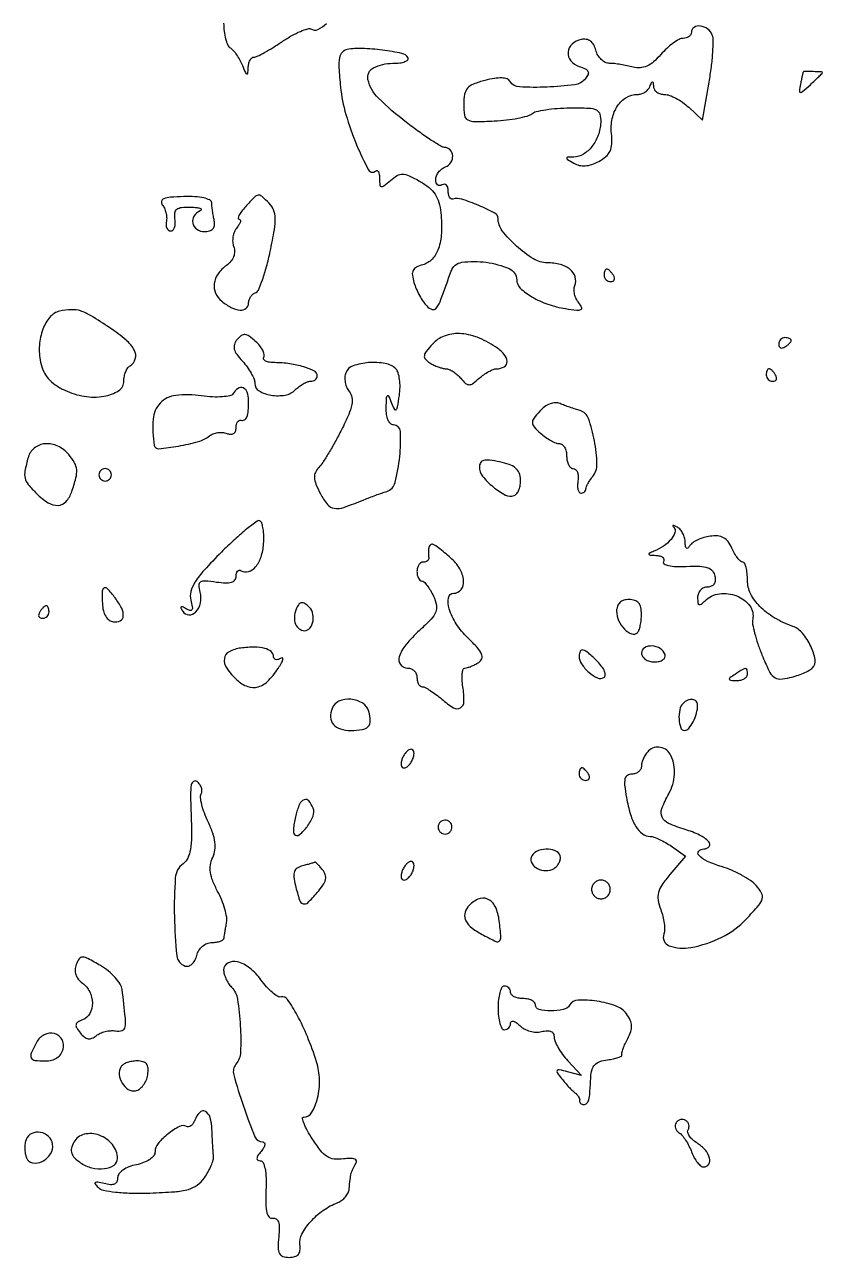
# Model space of a CAD drawing. Extents: x 0 to 5034, y 0 to 2560.
# Drawn here: x 548.1 to 676, y 1936.5 to 2134.2 of the extents above; entities that cross this region are included whole.
import ezdxf

# ---------------------------------------------------------------- set-up
doc = ezdxf.new("R2010")
doc.units = 0

msp = doc.modelspace()

# ---------------------------------------------------------------- linework, layer by layer
msp.add_lwpolyline([(580, 2134.442224, 0.029759), (580.078696, 2133.121187, 0.035841), (580.314335, 2131.900245, 0.038705), (580.657087, 2130.930297, 0.15118), (581.070078, 2130.45669, -0.076053), (581.54109, 2130.055603, -0.027507), (582.080365, 2129.358736, -0.026526), (582.596249, 2128.518357, -0.028512), (583.006691, 2127.647673, 0.006985), (583.485194, 2126.507874, 0.191089), (583.711925, 2126.2828, 0.505107), (583.875447, 2126.378906, 0.016951), (583.936614, 2127.25, -0.047017), (584.024289, 2127.919735, -0.06549), (584.234138, 2128.485938, -0.083846), (584.526874, 2128.868604, -0.18985), (584.860453, 2129, 0.115822), (585.377503, 2129.1214, 0.010558), (586.557462, 2129.739229, 0.013222), (587.946151, 2130.552713, 0.009971), (589.42921, 2131.516523, -0.02099), (590.918028, 2132.438068, -0.029386), (592.324006, 2133.12336, -0.029294), (593.496872, 2133.533239, -0.210844), (594.076428, 2133.452765, 0.261311), (595.116675, 2133.408649, 0.075019), (596.478852, 2134.37817, 0.068736)], format="xyb")
for points in [[(655, 2133, -0.131032), (654.898315, 2132.618649, -0.100633), (654.612349, 2132.29375, -0.088305), (654.184572, 2132.075214, -0.074172), (653.680335, 2132, 0.125951), (653.024506, 2131.832132, 0.031681), (652.085161, 2131.237298, 0.030315), (651.064292, 2130.397379, 0.026513), (650.103101, 2129.403566, -0.03421), (648.935965, 2128.233379, -0.073057), (647.865168, 2127.543315, -0.09094), (646.803091, 2127.277522, -0.081654), (645.672765, 2127.389911, 0.015302), (644.721423, 2127.614118, 0.011353), (643.658448, 2127.80551, 0.011499), (642.646067, 2127.940382, 0.025277), (641.866631, 2127.986345, -0.115567), (641.201455, 2128.148049, -0.074757), (640.552749, 2128.609037, -0.068645), (640.018351, 2129.28821, -0.06856), (639.687507, 2130.086974, 0.064103), (639.336785, 2130.955447, 0.106162), (638.8157, 2131.545542, 0.117183), (638.138467, 2131.833941, 0.090128), (637.332359, 2131.82549, 0.139317), (635.871582, 2131.088777, 0.189511), (635.2329, 2129.774199, 0.19401), (635.666241, 2128.400513, 0.144654), (636.995779, 2127.50134, -0.034766), (637.975348, 2127.113678, -0.159983), (638.410523, 2126.697059, -0.226016), (638.433249, 2126.196156, -0.073507), (638.038365, 2125.546228, -0.187736), (636.26017, 2124.558755, -0.024327), (631.850339, 2124.173569, -0.022595), (627.432431, 2124.203172, -0.246132), (625.950056, 2125.080811, 0.17221), (625.452146, 2125.480289, 0.073233), (624.600566, 2125.643066, 0.05095), (623.417879, 2125.573032, 0.023152), (621.899388, 2125.253735, 0.029166), (620.068426, 2124.66346, 0.11882), (619.11441, 2124.00134, 0.137985), (618.643487, 2123.034651, 0.044799), (618.5, 2121.436432, 0.037681), (618.634701, 2119.651595, 0.233629), (619.145653, 2118.920033, 0.129624), (620.240455, 2118.647139, 0.009299), (623.395768, 2118.748532, 0.015911), (625.351115, 2118.910294, 0.019031), (627.177773, 2119.190882, 0.018069), (628.681578, 2119.537611, 0.10681), (629.395768, 2119.9054, -0.115553), (630.116279, 2120.260835, -0.01894), (631.653324, 2120.556949, -0.019974), (633.523509, 2120.768239, -0.016443), (635.530441, 2120.847907, -0.009866), (638.573529, 2120.80853, -0.103131), (639.780077, 2120.515561, -0.226323), (640.327632, 2119.841086, -0.070243), (640.456871, 2118.506088, -0.075389), (640.053342, 2116.454813, -0.079897), (639.06314, 2114.66017, -0.089426), (637.677047, 2113.422782, -0.133718), (636.127555, 2112.969591, 0.009368), (635.143247, 2112.932745, 0.404107), (635.013911, 2112.792951, 0.254768), (635.132836, 2112.585459, 0.005743), (636.148934, 2111.976461, 0.076883), (637.020999, 2111.633201, 0.073008), (637.972064, 2111.561001, 0.063732), (639.012178, 2111.768899, 0.040475), (640.148934, 2112.256869, 0.054543), (641.302821, 2113.038453, 0.110804), (641.958833, 2113.909051, 0.096212), (642.232485, 2115.061117, 0.034375), (642.186081, 2116.75751, -0.075285), (642.315343, 2119.139401, -0.0961), (643.161927, 2121.163658, -0.111719), (644.580511, 2122.513457, -0.135328), (646.345238, 2123, 0.076512), (646.951818, 2123.093368, 0.063796), (647.544369, 2123.367188, 0.065467), (648.033886, 2123.772061, 0.091625), (648.337719, 2124.25, -0.009076), (648.617987, 2124.909806, -0.295955), (648.757018, 2125, -0.382689), (648.864758, 2124.903389, -0.011437), (648.921053, 2124.25, 0.130206), (649.080183, 2123.773051, 0.093637), (649.471939, 2123.367188, 0.082575), (650.035497, 2123.093862, 0.071823), (650.685549, 2123, -0.088484), (651.485615, 2122.857296, -0.033899), (652.521168, 2122.393865, -0.032262), (653.60268, 2121.726219, -0.03417), (654.567525, 2120.936563), (656.763953, 2118.873127), (657.837854, 2124.969758, 0.011993), (658.207826, 2127.411549, 0.014732), (658.430954, 2129.706379, 0.013195), (658.509892, 2131.627134, 0.095562), (658.348888, 2132.533195, 0.1445), (657.617267, 2133.488794, 0.12359), (656.438019, 2133.965871, 0.171984), (655.428557, 2133.758996, 0.262818)], [(599.78968, 2130.198012, 0.162713), (598.991619, 2129.748619, 0.141595), (598.569249, 2128.883161, 0.059309), (598.48287, 2127.291781, 0.009559), (598.741924, 2124.191748, 0.044777), (599.594321, 2119.806474, 0.028919), (601.317303, 2114.924795, 0.024415), (603.245533, 2110.891334, 0.50214), (604.390443, 2110.723776, -0.269422), (604.619147, 2110.784384, -0.2125), (604.820943, 2110.619165, -0.084899), (604.958051, 2110.170483, -0.031805), (605, 2109.511679, 0.023164), (605.047937, 2108.477534, 0.340121), (605.280594, 2108.226958, 0.212971), (605.689155, 2108.332545, 0.011226), (606.75, 2109.217098, -0.046473), (607.83474, 2109.999057, -0.142777), (608.703619, 2110.219142, -0.102334), (609.725961, 2109.969484, -0.017771), (611.5, 2109.048129, -0.042915), (612.938934, 2108.063009, -0.074887), (613.906425, 2106.993152, -0.076233), (614.505143, 2105.699744, -0.046035), (614.823679, 2104.037671, -0.034666), (614.91554, 2100.76297, -0.073467), (614.442526, 2098.275717, -0.103843), (613.429613, 2096.591839, -0.142586), (611.921279, 2095.689665, 0.053827), (610.903006, 2095.30251, 0.162659), (610.389219, 2094.780464, 0.146656), (610.26305, 2094.016599, 0.041094), (610.517664, 2092.820173, 0.03054), (610.883188, 2091.827714, 0.0217), (611.406935, 2090.763489, 0.022003), (611.997992, 2089.787949, 0.042743), (612.566227, 2089.07681, 0.129535), (613.455579, 2088.527172, 0.325287), (614.136526, 2088.762738, 0.06476), (614.844545, 2090.124633, 0.003539), (616.47061, 2094.677879, -0.282821), (618.194726, 2096.082467, -0.066375), (622.08374, 2096.081774, -0.067321), (625.798104, 2095.065091, -0.299182), (626.992198, 2093.273053, 0.204689), (627.569806, 2091.94467, 0.055878), (629.436921, 2090.539377, 0.0497), (631.998927, 2089.351215, 0.046246), (634.807575, 2088.656457, 0.00954), (636.622435, 2088.417356, 0.129184), (637.278392, 2088.513163, 0.43002), (637.405561, 2088.854542, 0.05934), (636.945699, 2089.565429, -0.063682), (636.538067, 2090.207689, -0.053822), (636.276558, 2090.969178, -0.056147), (636.191768, 2091.729345, -0.091583), (636.309979, 2092.36541, 0.165829), (636.361764, 2093.736876, 0.149038), (635.571789, 2094.924869, 0.108541), (633.995295, 2095.729324, 0.063988), (631.888894, 2096, -0.139719), (629.695563, 2096.625105, -0.044916), (626.965215, 2098.679496, -0.044453), (624.675244, 2101.151824, -0.166072), (624, 2103.128745, 0.279619), (623.492684, 2103.964974, 0.019355), (620.892326, 2105.193843, 0.023314), (618.192792, 2106.19809, 0.149079), (616.75, 2106.217639, -0.218423), (616.464957, 2106.260038, -0.121396), (616.220312, 2106.521893, -0.080772), (616.05464, 2106.977694, -0.046893), (616, 2107.559017, 0.066118), (615.926733, 2108.110654, 0.138808), (615.70625, 2108.478525, 0.191142), (615.379648, 2108.607943, 0.139169), (615, 2108.5, -0.126158), (614.61987, 2108.381334, -0.18888), (614.29375, 2108.490047, -0.147958), (614.073955, 2108.82415, -0.07215), (614, 2109.333994, -0.097379), (614.11807, 2109.934487, -0.066866), (614.465053, 2110.537947, -0.064156), (614.977932, 2111.052782, -0.07332), (615.583158, 2111.393537, 0.160405), (616.442686, 2112.095036, 0.156633), (616.727621, 2113.177244, 0.179393), (616.319617, 2114.120355, 0.200488), (615.416667, 2114.514688, -0.134311), (614.843775, 2114.681317, -0.007317), (613.242525, 2115.695747, -0.010955), (611.360359, 2116.986861, -0.00775), (609.302567, 2118.514688, -0.030584), (604.802839, 2122.424038, -0.142957), (603.143534, 2125.38804, -0.34436), (604.016088, 2127.256353, -0.118193), (607.118034, 2128, 0.028433), (608.230545, 2128.063316, 0.059238), (609.074414, 2128.26272, 0.11186), (609.527614, 2128.55524, 0.344874), (609.565285, 2128.894367, 0.206957), (608.589832, 2129.574781, 0.017088), (605.467048, 2130.100376, 0.023495), (602.197461, 2130.38092, 0.057279)], [(672.923489, 2126.583333, 0.130461), (672.885122, 2126.510226, 0.00159), (672.767321, 2125.985041, 0.004607), (672.638083, 2125.373478, 0.002982), (672.499294, 2124.663615, 0.013514), (672.316474, 2123.531399, 0.435721), (672.475838, 2123.337824, 0.196426), (672.82028, 2123.454927, 0.004983), (674.075805, 2124.568603, 0.004762), (674.813321, 2125.248934, 0.007405), (675.434768, 2125.850836, 0.002905), (675.953522, 2126.374433, 0.196196), (676, 2126.488321, 0.400826), (675.882633, 2126.611205, 0.003762), (674.519567, 2126.66357, 0.004798), (673.175168, 2126.692179, 0.213072)], [(570.155796, 2105.324189, -0.066981), (570.502749, 2104.763293, -0.045243), (570.74668, 2104.050617, -0.045157), (570.858882, 2103.303661, -0.065611), (570.810873, 2102.639766, 0.063242), (570.766298, 2102.061293, 0.093796), (570.885069, 2101.568396, 0.121191), (571.144034, 2101.237947, 0.1626), (571.5, 2101.111025, 0.207233), (571.85619, 2101.256837, 0.108484), (572.114348, 2101.670958, 0.076891), (572.233643, 2102.298575, 0.048307), (572.187142, 2103.045448, -0.070029), (572.168691, 2104.022031, -0.204325), (572.499007, 2104.593573, -0.140433), (573.248588, 2104.879673, -0.028416), (574.687142, 2104.921053, -0.017075), (575.694857, 2104.858286, -0.065313), (576.306535, 2104.717133, -0.366111), (576.41027, 2104.532397, -0.254546), (576.25, 2104.337719, 0.155206), (575.267747, 2103.524581, 0.19414), (575.048578, 2102.371621, 0.193215), (575.691067, 2101.385357, 0.154125), (576.911516, 2101, 0.06567), (577.731159, 2101.108118, 0.1448), (578.264532, 2101.435062, 0.154222), (578.514079, 2101.983147, 0.077748), (578.488027, 2102.75, -0.00652), (578.354147, 2103.502358, -0.005214), (578.228955, 2104.316172, -0.005273), (578.128893, 2105.071761, -0.013292), (578.076511, 2105.624202, 0.272876), (577.767252, 2106.075534, 0.05449), (576.804471, 2106.403601, 0.040997), (575.389203, 2106.599568, 0.020961), (573.594922, 2106.624202, 0.012713), (571.491449, 2106.51132, 0.070709), (570.390618, 2106.264897, 0.247563), (570.033255, 2105.860738, 0.235827)], [(583.5, 2105, 0.020177), (582.859056, 2104.231613, 0.044601), (582.450076, 2103.5875, 0.090703), (582.321129, 2103.164163, 0.448239), (582.467457, 2103, -0.294268), (582.658094, 2102.877167, -0.172677), (582.681732, 2102.596607, -0.076828), (582.48889, 2102.154464, -0.032034), (582.105192, 2101.626748, 0.077058), (581.716849, 2100.977295, 0.055924), (581.489067, 2100.164919, 0.055863), (581.446819, 2099.321169, 0.076355), (581.608172, 2098.578704, -0.094789), (581.748358, 2097.796762, -0.089448), (581.595282, 2097.000982, -0.081256), (581.153131, 2096.247417, -0.061742), (580.454365, 2095.59029, 0.080495), (579.099741, 2094.217615, 0.122362), (578.4895, 2092.665591, 0.13789), (578.708692, 2091.142636, 0.115783), (579.695778, 2089.837519, 0.053711), (581.219688, 2088.827285, 0.100593), (582.636241, 2088.423662, 0.181148), (583.59607, 2088.701061, 0.237058), (584, 2089.505151, -0.075005), (584.080643, 2090.039709, -0.067283), (584.316414, 2090.548651, -0.070384), (584.665417, 2090.95574, -0.100281), (585.077155, 2091.192385, 0.211967), (585.56361, 2091.636118, 0.017016), (586.222108, 2093.287115, 0.020648), (586.882862, 2095.391849, 0.014295), (587.462266, 2097.819179, 0.008524), (588.131809, 2101.32554, 0.047752), (588.277112, 2103.228735, 0.09311), (588.014517, 2104.492206, 0.09902), (587.313682, 2105.54346, 0.016095), (586.100709, 2106.680757, 0.219049), (585.534502, 2106.849558, 0.166387), (584.956225, 2106.554864, 0.008544)], [(641, 2094, 0.105053), (641.081062, 2093.618444, 0.099167), (641.311086, 2093.29375, 0.09642), (641.654762, 2093.076123, 0.093332), (642.059017, 2093, 0.108972), (642.413961, 2093.078288, 0.182303), (642.6254, 2093.29375, 0.161196), (642.656512, 2093.6179, 0.082592), (642.5, 2094, 0.029505), (642.231006, 2094.382774, 0.035638), (641.933975, 2094.70625, 0.038439), (641.65171, 2094.934461, 0.151918), (641.440983, 2095, 0.210953), (641.272352, 2094.92554, 0.081139), (641.129539, 2094.70625, 0.061769), (641.032345, 2094.382849, 0.042167)], [(553.693213, 2088.235419, 0.163528), (552.151658, 2087.302674, 0.086411), (551.008759, 2085.352412, 0.073302), (550.457407, 2082.782572, 0.065694), (550.637844, 2080.060782, 0.059591), (551.10155, 2078.644623, 0.068847), (551.870885, 2077.452126, 0.063416), (552.992196, 2076.441143, 0.041017), (554.506311, 2075.564029, 0.071486), (557.637133, 2074.594399, 0.07879), (560.808082, 2074.593286, 0.105199), (563.144646, 2075.490243, 0.253915), (564, 2077.065983, -0.049927), (564.074125, 2077.806471, -0.047605), (564.29375, 2078.530068, -0.05128), (564.616652, 2079.132124, -0.10601), (565, 2079.5, 0.187588), (565.832746, 2080.60375, 0.194063), (565.685783, 2081.960833, 0.094478), (564.347965, 2083.616441, 0.028394), (561.75, 2085.575056, 0.00985), (558.750299, 2087.495752, 0.057788), (557.056022, 2088.281776, 0.090863), (555.583274, 2088.485865, 0.044134)], [(582.161389, 2083.694462, 0.091697), (581.731782, 2082.926142, 0.142984), (581.699474, 2082.173759, 0.098378), (582.097214, 2081.322848, 0.02917), (583.018007, 2080.211047, -0.030069), (583.776524, 2079.291827, -0.030235), (584.417789, 2078.289893, -0.031713), (584.866022, 2077.351162, -0.095809), (585, 2076.658391, 0.265512), (585.68308, 2075.462729, 0.094054), (587.606955, 2074.771028, 0.082946), (589.87134, 2074.788973, 0.154195), (591.485023, 2075.62788, -0.034956), (592.089143, 2076.15296, -0.033508), (592.768815, 2076.59694, -0.035352), (593.421631, 2076.905052, -0.092841), (593.928571, 2077, 0.081024), (594.337805, 2077.066754, 0.091781), (594.685268, 2077.25949, 0.100714), (594.917585, 2077.546448, 0.12053), (595, 2077.883369, 0.282343), (594.544523, 2078.625671, 0.042656), (592.8564, 2079.309378, 0.039957), (590.61798, 2079.809193, 0.033487), (588.190983, 2079.986345, -0.036309), (587.342755, 2080.053069, -0.077529), (586.717524, 2080.25048, -0.148196), (586.412166, 2080.53772, -0.27549), (586.417402, 2080.866353, 0.196368), (586.492739, 2081.316648, 0.063244), (586.257099, 2081.96551, 0.05193), (585.782149, 2082.692914, 0.038275), (585.119801, 2083.391582, 0.025935), (584.096372, 2084.225479, 0.133236), (583.419327, 2084.485695, 0.186329), (582.829135, 2084.324634, 0.060883)], [(613.47296, 2082.970121, 0.018814), (612.476128, 2081.781682, 0.130141), (612.181475, 2081.087649, 0.223252), (612.35071, 2080.533969, 0.06782), (613.039763, 2079.954263, 0.029557), (613.681561, 2079.599556, 0.024438), (614.402275, 2079.297446, 0.025121), (615.092405, 2079.085599, 0.058573), (615.627555, 2079.015313, -0.099833), (616.149363, 2078.902682, -0.040101), (616.795728, 2078.556462, -0.037642), (617.453297, 2078.059517, -0.038936), (618.020938, 2077.474772, 0.035232), (618.794153, 2076.666378, 0.186416), (619.35553, 2076.449543, 0.160673), (619.966959, 2076.651231, 0.024584), (620.972123, 2077.474772, -0.029522), (621.69909, 2078.05849, -0.0296), (622.489129, 2078.551964, -0.030984), (623.227522, 2078.897059, -0.094088), (623.769724, 2079, 0.135919), (624.98717, 2079.337178, 0.277267), (625.43689, 2080.181363, 0.171119), (624.951678, 2081.360373, 0.065439), (623.587676, 2082.53451, 0.052658), (620.62584, 2084.057031, 0.081823), (617.820683, 2084.64415, 0.099591), (615.383397, 2084.262099, 0.120888)], [(669, 2082.940983, 0.108972), (669.078288, 2082.586039, 0.182303), (669.29375, 2082.3746, 0.161196), (669.6179, 2082.343488, 0.082592), (670, 2082.5, 0.029505), (670.382774, 2082.768994, 0.035638), (670.70625, 2083.066025, 0.038439), (670.934461, 2083.34829, 0.151918), (671, 2083.559017, 0.210953), (670.92554, 2083.727648, 0.081139), (670.70625, 2083.870461, 0.061769), (670.382849, 2083.967655, 0.042167), (670, 2084, 0.105053), (669.618444, 2083.918938, 0.099167), (669.29375, 2083.688914, 0.09642), (669.076123, 2083.345238, 0.093332)], [(599.589736, 2078.373252, 0.079627), (599.436911, 2077.647308, 0.056105), (599.489958, 2076.813369, 0.055604), (599.728811, 2076.003242, 0.073864), (600.12666, 2075.347384, -0.129765), (600.561184, 2074.411404, -0.093853), (600.548927, 2073.256066, -0.053632), (600.046465, 2071.659649, -0.013993), (598.89965, 2069.224132, -0.008883), (597.893757, 2067.31917, -0.009621), (596.846308, 2065.501724, -0.009191), (595.891242, 2063.979912, -0.045263), (595.263157, 2063.185991, 0.082344), (594.719301, 2062.383224, 0.123338), (594.563708, 2061.554982, 0.082493), (594.800959, 2060.515304, 0.022074), (595.515306, 2058.970402, 0.049001), (596.634805, 2057.243558, 0.192229), (597.717048, 2056.626958, 0.118223), (599.257457, 2056.777321, 0.013966), (602.5, 2058, -0.005443), (603.386003, 2058.351449, -0.003752), (604.39682, 2058.731047, -0.003783), (605.374726, 2059.081565, -0.007712), (606.14875, 2059.339084, 0.259802), (607.497616, 2060.76776, 0.036361), (608.233771, 2064.916407, 0.038012), (608.342751, 2068.960711, 0.400064), (607.25, 2070.000622, -0.202254), (606.765949, 2070.204492, -0.09219), (606.377279, 2070.786006, -0.066884), (606.131226, 2071.669029, -0.040957), (606.070285, 2072.75, -0.004325), (606.125923, 2074.376023, -0.20368), (606.26494, 2074.667735, -0.50965), (606.457603, 2074.624963, -0.009389), (606.920381, 2073.501955, 0.022983), (607.371993, 2072.485385, 0.508438), (607.645274, 2072.439592, 0.157633), (607.879468, 2072.885752, 0.006239), (608.173472, 2074.728579, 0.032614), (608.279148, 2076.038096, 0.03604), (608.207109, 2077.306618, 0.03878), (607.985661, 2078.364785, 0.126056), (607.623376, 2078.976624, 0.154992), (605.916581, 2079.860565, 0.061399), (603.248128, 2079.987892, 0.06276), (600.741375, 2079.478912, 0.223282)], [(667, 2078, 0.105053), (667.081062, 2077.618444, 0.099167), (667.311086, 2077.29375, 0.09642), (667.654762, 2077.076123, 0.093332), (668.059017, 2077, 0.108972), (668.413961, 2077.078288, 0.182303), (668.6254, 2077.29375, 0.161196), (668.656512, 2077.6179, 0.082592), (668.5, 2078, 0.029505), (668.231006, 2078.382774, 0.035638), (667.933975, 2078.70625, 0.038439), (667.65171, 2078.934461, 0.151918), (667.440983, 2079, 0.210953), (667.272352, 2078.92554, 0.081139), (667.129539, 2078.70625, 0.061769), (667.032345, 2078.382849, 0.042167)], [(581.515509, 2075.025094, -0.20636), (581.013374, 2074.673981, -0.033041), (579.800317, 2074.506558, -0.031179), (578.231578, 2074.492823, -0.020662), (576.438198, 2074.663525, 0.060385), (572.32019, 2074.72774, 0.178273), (569.821398, 2073.496338, 0.174305), (568.684241, 2070.914958, 0.057291), (568.872377, 2066.704687, 0.396269), (569.561445, 2066.173079, 0.018572), (572.742264, 2066.603816, 0.025303), (575.945054, 2067.327874, 0.099752), (577.737265, 2068.242266, -0.077113), (578.322555, 2068.574822, -0.05455), (579.055449, 2068.764921, -0.054267), (579.81691, 2068.792626, -0.07372), (580.487265, 2068.64326, 0.073557), (581.110328, 2068.504221, 0.152052), (581.591306, 2068.616375, 0.167795), (581.893461, 2068.969747, 0.094009), (582, 2069.531385, -0.050121), (582.054697, 2070.075659, -0.088073), (582.220312, 2070.495157, -0.132655), (582.465225, 2070.725764, -0.206175), (582.75, 2070.75, 0.21109), (583.315589, 2070.803506, 0.175064), (583.714929, 2071.264564, 0.074327), (583.939179, 2072.273097, 0.017605), (584, 2074, 0.086567), (583.780449, 2075.258596, 0.211593), (583.144667, 2075.92426, 0.248402), (582.311315, 2075.844323, 0.109091)], [(630.678808, 2072.197581, 0.022667), (629.712025, 2071.026768, 0.172947), (629.502628, 2070.35557, 0.176715), (629.767479, 2069.711097, 0.023879), (630.820645, 2068.662314, 0.028584), (631.609927, 2068.026123, 0.029111), (632.461968, 2067.488305, 0.030425), (633.254194, 2067.111446, 0.09609), (633.828741, 2067, -0.166893), (634.275565, 2066.846583, -0.09517), (634.655943, 2066.4125, -0.076026), (634.913082, 2065.765001, -0.056627), (635, 2065, 0.051172), (635.078526, 2064.234734, 0.071111), (635.312215, 2063.5875, 0.091177), (635.657166, 2063.152384, 0.181614), (636.062858, 2063, -0.194219), (636.442993, 2062.846553, -0.109707), (636.7216, 2062.42585, -0.079837), (636.854421, 2061.793575, -0.051657), (636.812858, 2061.045448, 0.036088), (636.747585, 2060.293386, 0.057467), (636.812215, 2059.651695, 0.079102), (636.986153, 2059.207284, 0.249846), (637.25, 2059.045448, 0.098067), (637.542764, 2059.085209, 0.092854), (637.804667, 2059.233663, 0.092663), (637.995487, 2059.467163, 0.097167), (638.085037, 2059.75, -0.07436), (638.183561, 2060.118363, -0.023759), (638.434613, 2060.628537, -0.023118), (638.772176, 2061.177835, -0.023869), (639.155671, 2061.687572, 0.181878), (639.859233, 2063.722338, 0.040005), (639.457905, 2067.462698, 0.038864), (638.490195, 2071.034992, 0.241309), (637.150026, 2072.296059, -0.008711), (636.405032, 2072.525578, -0.00518), (635.525536, 2072.823526, -0.005183), (634.654663, 2073.13882, -0.008915), (633.936904, 2073.421813, 0.113047), (633.189122, 2073.548829, 0.07578), (632.337105, 2073.368868, 0.06614), (631.469635, 2072.904478, 0.052956)], [(548.630286, 2064.75, 0.018013), (548.137756, 2062.606073, 0.106309), (548.162999, 2061.460453, 0.115469), (548.657642, 2060.471474, 0.022931), (550, 2059, 0.055491), (551.850136, 2057.520533, 0.153184), (553.444623, 2057.096952, 0.200424), (554.718973, 2057.696822, 0.101903), (555.633456, 2059.25, 0.017784), (556.311106, 2061.492499, 0.084426), (556.430447, 2062.823184, 0.112073), (556.086078, 2063.927735, 0.043198), (555.158418, 2065.25, 0.107668), (553.407232, 2066.603963, 0.130762), (551.374043, 2066.981523, 0.151625), (549.634147, 2066.291827, 0.15897)], [(621, 2063.283993, 0.169682), (621.520788, 2061.793578, 0.051853), (623.217479, 2060.064482, 0.051723), (625.188854, 2058.750557, 0.216004), (626.578244, 2058.668399, 0.141873), (627.008069, 2058.993984, 0.065563), (627.353296, 2059.611571, 0.057178), (627.568461, 2060.405834, 0.050471), (627.610893, 2061.262986, 0.086767), (627.371527, 2062.31126, 0.119331), (626.800305, 2063.086318, 0.090421), (625.804126, 2063.653753, 0.033962), (624.25, 2064.083079, 0.019398), (622.628749, 2064.349439, 0.091539), (621.691722, 2064.29454, 0.191728), (621.192333, 2063.938061, 0.14398)], [(560, 2062, 0.099038), (560.076342, 2061.618362, 0.097945), (560.29375, 2061.29375, 0.097945), (560.618362, 2061.076342, 0.099038), (561, 2061, 0.099038), (561.381638, 2061.076342, 0.097945), (561.70625, 2061.29375, 0.097945), (561.923658, 2061.618362, 0.099038), (562, 2062, 0.099038), (561.923658, 2062.381638, 0.097945), (561.70625, 2062.70625, 0.097945), (561.381638, 2062.923658, 0.099038), (561, 2063, 0.099038), (560.618362, 2062.923658, 0.097945), (560.29375, 2062.70625, 0.097945), (560.076342, 2062.381638, 0.099038)], [(579.628629, 2049.585151, 0.011016), (576.885443, 2046.718348, 0.043628), (575.402664, 2044.784497, 0.076752), (574.739503, 2043.274135, 0.129798), (574.736243, 2041.900608, -0.019244), (574.973179, 2040.82744, -0.166653), (574.900381, 2040.350479, -0.36196), (574.601383, 2040.226002, -0.063455), (574.003015, 2040.498137, 0.018906), (573.422257, 2040.8274, 0.277256), (573.197047, 2040.8132, 0.370712), (573.14796, 2040.626345, 0.025119), (573.434519, 2040.10595, 0.25068), (574.416695, 2039.535761, 0.219364), (575.522277, 2039.999469, 0.132491), (576.27964, 2041.460205, 0.118209), (576.244614, 2043.172598, -0.045203), (576.051642, 2044.328397, -0.278022), (576.312238, 2044.844921, -0.162755), (577.028525, 2045.019079, -0.015391), (578.847848, 2044.809023, 0.024175), (580.318306, 2044.665364, 0.083683), (581.264817, 2044.777506, 0.157219), (581.795878, 2045.13833, 0.167058), (582, 2045.73221, -0.05812), (582.057777, 2046.227579, -0.124898), (582.234338, 2046.566119, -0.190943), (582.495434, 2046.696853, -0.161495), (582.797746, 2046.625, 0.216368), (583.968641, 2046.475006, 0.144544), (585.112588, 2047.2341, 0.096368), (585.996219, 2048.829902, 0.061184), (586.401551, 2050.922404, 0.023046), (586.430515, 2052.17946, 0.030859), (586.334006, 2053.315555, 0.031668), (586.14342, 2054.210783, 0.188213), (585.861208, 2054.585778, 0.30557), (585.351718, 2054.56562, 0.010876), (583.716315, 2053.310951, 0.016762), (581.780786, 2051.648368, 0.010548)], [(652.202381, 2053.541278, -0.274894), (652.362968, 2052.736475, -0.091051), (651.73895, 2051.649606, -0.06749), (650.522415, 2050.553812, -0.056162), (648.982143, 2049.739662, 0.013593), (648.254109, 2049.430803, 0.423326), (648.194845, 2049.264052, 0.263787), (648.383693, 2049.136085, 0.009029), (649.309017, 2049.078947, -0.053124), (649.960365, 2048.980664, -0.109904), (650.41569, 2048.746595, -0.176523), (650.605077, 2048.421561, -0.184995), (650.536091, 2048.058397, 0.423237), (650.625803, 2047.702877, 0.080277), (651.322306, 2047.438598, 0.043204), (652.54772, 2047.295696, 0.018737), (654.190051, 2047.308397, -0.017934), (656.352783, 2047.328592, -0.075233), (657.628938, 2047.100706, -0.136441), (658.378015, 2046.590318, -0.125252), (658.786301, 2045.75, -0.072996), (658.827791, 2045.027228, -0.130155), (658.626419, 2044.470815, -0.144241), (658.195164, 2044.123364, -0.098235), (657.573324, 2044, 0.107235), (656.973054, 2043.869762, 0.099519), (656.462164, 2043.500625, 0.09582), (656.119641, 2042.94899, 0.091405), (656, 2042.3, 0.028321), (656.046798, 2041.474466, 0.272121), (656.25, 2041.204167, 0.273085), (656.584347, 2041.250731, 0.02847), (657.2, 2041.8, -0.166416), (659.485363, 2042.919752, -0.125012), (662.284416, 2042.573856, -0.140282), (664.363279, 2040.992083, -0.217199), (664.834122, 2038.824189, 0.100519), (664.823758, 2038.057653, 0.016709), (665.147638, 2036.611062, 0.017747), (665.653026, 2034.912304, 0.014887), (666.305309, 2033.149638, 0.014365), (667.419806, 2030.605796, 0.110754), (668.214504, 2029.58661, 0.181174), (669.189525, 2029.253222, 0.053323), (670.78206, 2029.470401, 0.020865), (671.890273, 2029.793644, 0.02059), (672.972699, 2030.209378, 0.020974), (673.888144, 2030.651385, 0.070683), (674.422874, 2031.043637, 0.248661), (674.844293, 2032.362224, 0.066646), (674.147934, 2034.527239, 0.063223), (672.816788, 2036.601443, 0.132676), (671.258652, 2037.69079, -0.046542), (668.284022, 2039.088828, -0.065377), (665.974686, 2040.892004, -0.077769), (664.505842, 2042.940509, -0.117243), (664, 2045.068094, 0.024575), (663.944744, 2046.191657, 0.039088), (663.775906, 2047.138753, 0.046291), (663.532116, 2047.812746, 0.290591), (663.237128, 2048, -0.191558), (662.879543, 2048.142215, -0.038191), (662.408381, 2048.660937, -0.035392), (661.920955, 2049.388468, -0.02653), (661.487128, 2050.25, 0.056999), (660.884365, 2051.285119, 0.108269), (660.159103, 2051.91345, 0.106365), (659.22826, 2052.187458, 0.053712), (658, 2052.14694, 0.036912), (656.989125, 2051.927157, 0.036599), (656.018561, 2051.560678, 0.039032), (655.221285, 2051.112377, 0.10307), (654.765313, 2050.64694, -0.052831), (654.445346, 2050.24742, -0.37), (654.215342, 2050.228704, -0.210358), (654.057954, 2050.49821, -0.026215), (654.015313, 2051.190983, 0.065533), (653.916689, 2051.891167, 0.0532), (653.637311, 2052.596547, 0.054924), (653.229532, 2053.201445, 0.086646), (652.75, 2053.601308, 0.016912), (652.298575, 2053.841148, 0.141874), (652.073512, 2053.880403, 0.538912), (652.02553, 2053.786648, 0.054537)], [(612.881579, 2050.25, 0.024514), (612.844695, 2049.908478, 0.014642), (612.83273, 2049.5, 0.014642), (612.844695, 2049.091522, 0.024514), (612.881579, 2048.75, -0.137085), (612.848335, 2048.464378, -0.119953), (612.671464, 2048.220313, -0.101574), (612.373191, 2048.056406, -0.075146), (612, 2048, 0.148195), (611.618646, 2047.884432, 0.098894), (611.29375, 2047.559375, 0.082425), (611.074694, 2047.073457, 0.064853), (611, 2046.5, 0.047993), (611.055283, 2045.925372, 0.06754), (611.220312, 2045.438333, 0.087188), (611.463544, 2045.108568, 0.189974), (611.75, 2044.992198, -0.195742), (612.109498, 2044.841475, -0.032988), (612.611958, 2044.27003, -0.031823), (613.143142, 2043.479556, -0.023482), (613.631133, 2042.54471, -0.057136), (614.114225, 2041.086886, -0.149375), (614.015317, 2039.999563, -0.09581), (613.272873, 2038.862163, -0.015788), (611.381133, 2037.028261, 0.035648), (609.211864, 2034.75151, 0.097175), (608.157061, 2032.803235, 0.240699), (608.369331, 2031.566152, 0.236373), (609.5, 2031, -0.099038), (610.072457, 2030.885486, -0.097945), (610.559375, 2030.559375, -0.097945), (610.885486, 2030.072457, -0.099038), (611, 2029.5, 0.054512), (611.062747, 2028.926172, 0.074185), (611.248803, 2028.440625, 0.093784), (611.523815, 2028.114815, 0.172358), (611.84699, 2028, -0.12193), (612.308279, 2027.885813, -0.019671), (613.11554, 2027.418597, -0.020726), (614.040244, 2026.778557, -0.016892), (614.976067, 2026.020757, 0.041828), (616.854346, 2024.648851, 0.276363), (617.969531, 2024.639963, 0.265433), (618.536082, 2025.628091, 0.039524), (618.351987, 2028.004649, -0.025069), (618.229482, 2029.153956, -0.041988), (618.256535, 2030.124614, -0.053693), (618.409092, 2030.809811, -0.316346), (618.689957, 2031.015313, 0.069739), (619.094956, 2031.079904, 0.022313), (619.670603, 2031.284843, 0.021777), (620.298875, 2031.573126, 0.022697), (620.890819, 2031.911361, 0.162023), (621.382939, 2032.513697, 0.197701), (621.363739, 2033.23559, 0.080824), (620.708242, 2034.239914, 0.014303), (619.140819, 2035.862345, -0.054056), (617.3013, 2038.096826, -0.069023), (616.159325, 2040.504273, -0.119225), (616.038842, 2042.279648, -0.365376), (616.893011, 2043, 0.238989), (618.077685, 2043.60055, 0.182429), (618.473509, 2045.02219, 0.112943), (617.848153, 2046.946089, 0.080608), (616.383816, 2048.684346, 0.005716), (614.440621, 2050.315843, 0.066748), (613.599798, 2050.835636, 0.302006), (613.15213, 2050.760541, 0.166874)], [(560.550704, 2041.333041, 0.04805), (560.709799, 2040.20224, 0.078583), (561.07933, 2039.309978, 0.097698), (561.633371, 2038.708378, 0.122107), (562.333726, 2038.421525, 0.151765), (563.414743, 2038.590994, 0.266706), (563.905231, 2039.319156, 0.136814), (563.64533, 2040.598439, 0.044262), (562.607954, 2042.25, 0.017093), (561.398122, 2043.735467, 0.329287), (560.850342, 2043.85619, 0.291862), (560.522198, 2043.359203, 0.014841)], [(550.5, 2040, 0.082592), (550.343488, 2039.6179, 0.161196), (550.3746, 2039.29375, 0.182303), (550.586039, 2039.078288, 0.108972), (550.940983, 2039, 0.093332), (551.345238, 2039.076123, 0.09642), (551.688914, 2039.29375, 0.099167), (551.918938, 2039.618444, 0.105053), (552, 2040, 0.042167), (551.967655, 2040.382849, 0.061769), (551.870461, 2040.70625, 0.081139), (551.727648, 2040.92554, 0.210953), (551.559017, 2041, 0.151918), (551.34829, 2040.934461, 0.038439), (551.066025, 2040.70625, 0.035638), (550.768994, 2040.382774, 0.029505)], [(591.613539, 2040.435281, 0.077968), (591.347311, 2039.19102, 0.107081), (591.527014, 2038.064484, 0.135516), (592.104331, 2037.290584, 0.166637), (592.952028, 2037, 0.229977), (593.841085, 2037.431762, 0.129374), (594.329185, 2038.55697, 0.110437), (594.236122, 2039.923195, 0.148599), (593.557342, 2040.95241, 0.051431), (592.88583, 2041.40198, 0.189003), (592.387096, 2041.458872, 0.187668), (591.980271, 2041.161603, 0.050626)], [(643, 2040.122445, 0.109053), (643.331835, 2038.619092, 0.084054), (644.285822, 2037.231234, 0.110256), (645.430458, 2036.479255, 0.294884), (646.342009, 2036.675343, 0.113197), (646.596186, 2037.080792, 0.029511), (646.806715, 2037.825465, 0.028445), (646.951578, 2038.72516, 0.025698), (647, 2039.666667, 0.052006), (646.887528, 2040.745075, 0.125855), (646.535714, 2041.458333, 0.142291), (645.917656, 2041.862811, 0.074337), (645, 2042, 0.071839), (644.147229, 2041.87684, 0.117275), (643.516304, 2041.515306, 0.122423), (643.132942, 2040.921572, 0.082612)], [(582.75, 2034.213832, 0.089838), (580.876894, 2033.624963, 0.245777), (580.11152, 2032.518143, 0.184633), (580.490826, 2030.982475, 0.053418), (582.118334, 2029.104382, 0.099382), (583.853316, 2028.036089, 0.166383), (585.548309, 2027.995314, 0.128239), (587.22877, 2029.050708, 0.04921), (588.925751, 2031.252717, 0.018229), (589.363209, 2032.013585, 0.093095), (589.506589, 2032.47761, 0.435347), (589.380073, 2032.625646, 0.150111), (589.073825, 2032.545626, -0.066131), (588.662678, 2032.361277, -0.138829), (588.315436, 2032.356574, -0.191139), (588.087261, 2032.526487, -0.139138), (588, 2032.833994, 0.220426), (587.627502, 2033.637888, 0.111953), (586.617452, 2034.16372, 0.067273), (584.973178, 2034.366442, 0.02844)], [(647, 2033.411516, 0.145953), (647.160547, 2032.873239, 0.099222), (647.611979, 2032.414633, 0.083197), (648.28692, 2032.105522, 0.06596), (649.083333, 2032, 0.055234), (649.852554, 2032.085234, 0.095358), (650.440847, 2032.341522, 0.138271), (650.757374, 2032.721149, 0.187646), (650.779124, 2033.162627, 0.176984), (650.016254, 2034.121415, 0.12124), (648.67742, 2034.545952, 0.150623), (647.486774, 2034.263104, 0.265637)], [(637, 2032.928571, 0.149947), (637.387245, 2031.666329, 0.064441), (638.56652, 2030.332708, 0.067813), (639.952714, 2029.419314, 0.255549), (640.955855, 2029.472717, 0.247979), (641.181196, 2029.85637, 0.103927), (641.081484, 2030.465748, 0.067361), (640.661646, 2031.227325, 0.036781), (639.963525, 2032.036475, 0.014668), (638.48688, 2033.428935, 0.109012), (637.649205, 2033.897018, 0.361598), (637.187058, 2033.700785, 0.119391)], [(662, 2030, 0.011213), (661.169589, 2029.436556, 0.309569), (661.083458, 2029.201904, 0.327416), (661.271084, 2029.047261, 0.011938), (662.25, 2029.015313, 0.055234), (662.919445, 2029.083567, 0.075283), (663.485937, 2029.298248, 0.095191), (663.865757, 2029.619685, 0.17131), (664, 2030, 0.042895), (663.938046, 2030.720828, 0.364836), (663.707705, 2030.914708, 0.137048), (663.26282, 2030.790433, 0.007234)], [(597.380002, 2024.547887, 0.104751), (597.153499, 2023.123216, 0.164683), (597.606014, 2021.982021, 0.143825), (598.72285, 2021.248452, 0.074002), (600.39235, 2021, 0.037107), (602.223676, 2021.136098, 0.16821), (603.158585, 2021.624795, 0.200289), (603.498662, 2022.526947, 0.055286), (603.274607, 2024.057905, 0.193598), (602.293813, 2025.380057, 0.117323), (600.416153, 2025.995031, 0.119923), (598.4935, 2025.693089, 0.205291)], [(653.666667, 2025.333333, 0.148375), (653.132785, 2024.334327, 0.062176), (653.021922, 2022.797353, 0.068653), (653.28233, 2021.438015, 0.321549), (653.893011, 2021, 0.223672), (654.574104, 2021.320729, 0.05357), (655.281444, 2022.39203, 0.051123), (655.819025, 2023.760309, 0.068156), (656, 2025.081787, 0.186482), (655.769317, 2025.678789, 0.183506), (655.195345, 2025.97061, 0.132924), (654.411648, 2025.846622, 0.0913)], [(608.638374, 2016.5, 0.049166), (608.480468, 2015.92532, 0.08982), (608.484956, 2015.440625, 0.13955), (608.644659, 2015.122874, 0.209945), (608.924396, 2015, 0.142471), (609.296202, 2015.108138, 0.060245), (609.702003, 2015.440625, 0.052856), (610.077603, 2015.926166, 0.046632), (610.361626, 2016.5, 0.049166), (610.519532, 2017.07468, 0.08982), (610.515044, 2017.559375, 0.13955), (610.355341, 2017.877126, 0.209945), (610.075604, 2018, 0.142471), (609.703798, 2017.891862, 0.060245), (609.297997, 2017.559375, 0.052856), (608.922397, 2017.073834, 0.046632)], [(648.121855, 2017.721855, 0.049965), (647.692446, 2017.196831, 0.037996), (647.329545, 2016.54767, 0.038946), (647.081078, 2015.879347, 0.069634), (647, 2015.3, -0.118121), (646.881202, 2014.804151, -0.100611), (646.546064, 2014.381875, -0.092551), (646.044869, 2014.098347, -0.082749), (645.454687, 2014, 0.141601), (644.735565, 2013.792176, 0.197578), (644.352013, 2013.252642, 0.086497), (644.29403, 2012.205286, 0.015255), (644.585077, 2010.25, 0.028448), (645.239384, 2007.519024, 0.064083), (646.105932, 2005.578714, 0.094902), (647.165288, 2004.412103, 0.162485), (648.399938, 2004, -0.085475), (648.991666, 2003.8981, -0.023082), (649.876164, 2003.537387, -0.022667), (650.857825, 2003.027935, -0.021748), (651.803404, 2002.425148), (654.05182, 2000.850296), (651.56305, 1997.892561, 0.02412), (650.284441, 1996.215081, 0.08614), (649.72259, 1994.993834, 0.107118), (649.6679, 1993.803465, 0.048992), (650.077954, 1992.294965, -0.029433), (650.425434, 1991.189194, -0.029412), (650.640764, 1990.050001, -0.030768), (650.708231, 1989.036845, -0.093114), (650.584488, 1988.359576, 0.421223), (651.449879, 1986.477236, 0.131103), (654.905349, 1986.193885, 0.070952), (659.884281, 1987.84699, 0.088216), (663.796209, 1990.748723, 0.010031), (665.799673, 1992.958147, 0.107818), (666.377341, 1994.011348, 0.205757), (666.26942, 1994.914141, 0.052733), (665.383407, 1996.128834, 0.058969), (664.459874, 1996.934645, 0.024628), (663.049241, 1997.800253, 0.023952), (661.431632, 1998.588121, 0.02857), (659.837198, 1999.166923, -0.033665), (657.593071, 2000.007525, -0.089983), (656.193696, 2000.975587, -0.401241), (656.178482, 2001.637746, -0.210691), (657, 2002, 0.230864), (657.840897, 2002.410126, 0.37336), (657.802503, 2003.156065, 0.090597), (656.313024, 2004.228451, 0.03807), (654, 2005.118146, -0.029901), (651.337447, 2006.092709, -0.184874), (650.316267, 2007.095442, -0.200564), (650.270791, 2008.472333, -0.035881), (651.376724, 2010.854832, 0.109832), (652.294406, 2013.95792, 0.128544), (651.725232, 2016.967138, 0.231219), (650.070043, 2018.288531, 0.256586)], [(637, 2014, 0.105053), (637.081062, 2013.618444, 0.099167), (637.311086, 2013.29375, 0.09642), (637.654762, 2013.076123, 0.093332), (638.059017, 2013, 0.108972), (638.413961, 2013.078288, 0.182303), (638.6254, 2013.29375, 0.161196), (638.656512, 2013.6179, 0.082592), (638.5, 2014, 0.029505), (638.231006, 2014.382774, 0.035638), (637.933975, 2014.70625, 0.038439), (637.65171, 2014.934461, 0.151918), (637.440983, 2015, 0.210953), (637.272352, 2014.92554, 0.081139), (637.129539, 2014.70625, 0.061769), (637.032345, 2014.382849, 0.042167)], [(574.781166, 2007.298399, -0.011401), (574.847942, 2003.995444, -0.041207), (574.669584, 2001.901057, -0.069032), (574.234374, 2000.519473, -0.124744), (573.482754, 1999.611048, 0.22124), (572.248763, 1997.37334, 0.022211), (572.098079, 1991.116108, 0.020711), (572.48357, 1984.881712, 0.295193), (573.816068, 1983.224635, 0.158826), (574.360467, 1983.222216, 0.105206), (574.907312, 1983.535478, 0.084455), (575.374159, 1984.121813, 0.062114), (575.6827, 1984.894644, -0.074781), (576.036061, 1985.718765, -0.075973), (576.614709, 1986.397451, -0.080066), (577.339266, 1986.845025, -0.098708), (578.116631, 1987, 0.037773), (578.84332, 1987.054977, 0.053667), (579.469236, 1987.220313, 0.067386), (579.912225, 1987.462348, 0.211709), (580.076511, 1987.75, -0.012188), (580.126977, 1988.148276, -0.003279), (580.226606, 1988.777742, -0.003319), (580.349228, 1989.491366, -0.00343), (580.480029, 1990.195503, 0.090605), (580.488595, 1991.068556, 0.027578), (580.191031, 1992.362449, 0.026615), (579.690368, 1993.803394, 0.026167), (579.037004, 1995.191421, -0.026779), (578.248538, 1996.871791, -0.059873), (577.87882, 1998.231051, -0.074942), (577.883197, 1999.43529, -0.068679), (578.238357, 2000.623791, 0.07033), (578.591958, 2001.821404, 0.068319), (578.604874, 2003.082391, 0.054188), (578.258206, 2004.533816, 0.025091), (577.514784, 2006.327602, -0.021715), (576.908136, 2007.763891, -0.028409), (576.487825, 2009.125458, -0.028465), (576.274645, 2010.260213, -0.172264), (576.398903, 2010.836422, 0.135497), (576.526191, 2011.272148, 0.084895), (576.443922, 2011.800326, 0.073971), (576.169341, 2012.338776, 0.064749), (575.73899, 2012.802061, 0.330116), (575.186308, 2012.832606, 0.206877), (574.81465, 2012.265714, 0.046852), (574.684863, 2010.619387, 0.007013)], [(591.55974, 2007.382001, 0.017985), (591.339402, 2006.347931, 0.024874), (591.221881, 2005.406839, 0.02314), (591.20037, 2004.644898, 0.194227), (591.332285, 2004.334382, 0.384792), (592.177708, 2004.291446, 0.065883), (593.380374, 2005.568753, 0.057306), (594.332736, 2007.274368, 0.192622), (594.350522, 2008.528939, 0.082055), (593.664331, 2009.699674, 0.32774), (592.904715, 2009.888374, 0.195842), (592.161201, 2009.157655, 0.040368)], [(614.552786, 2006.08541, 0.099038), (614.401684, 2005.679226, 0.097945), (614.417584, 2005.244476, 0.097945), (614.597789, 2004.848514, 0.099038), (614.91459, 2004.552786, 0.099038), (615.320774, 2004.401684, 0.097945), (615.755524, 2004.417584, 0.097945), (616.151486, 2004.597789, 0.099038), (616.447214, 2004.91459, 0.099038), (616.598316, 2005.320774, 0.097945), (616.582416, 2005.755524, 0.097945), (616.402211, 2006.151486, 0.099038), (616.08541, 2006.447214, 0.099038), (615.679226, 2006.598316, 0.097945), (615.244476, 2006.582416, 0.097945), (614.848514, 2006.402211, 0.099038)], [(629.430902, 2000.888197, 0.232084), (629.335595, 1999.9136, 0.155335), (630.041356, 1999.016931, 0.118628), (631.320371, 1998.536062, 0.123085), (632.659316, 1998.699509, 0.082361), (633.171829, 1999.000322, 0.065856), (633.606174, 1999.472049, 0.0664), (633.899802, 2000.036009, 0.087076), (634, 2000.606989, 0.264161), (633.471136, 2001.538161, 0.119636), (632.085035, 2001.966337, 0.101783), (630.48001, 2001.737863, 0.169844)], [(592.664145, 1999.29414, 0.076589), (591.798983, 1998.922756, 0.165302), (591.346214, 1998.368317, 0.119758), (591.244784, 1997.51837, 0.031585), (591.495429, 1996.162191, 0.015075), (592.168426, 1993.786506, 0.239708), (592.738342, 1993.206633, 0.282295), (593.476077, 1993.376842, 0.019834), (594.991336, 1994.99001, 0.027661), (595.919825, 1996.188479, 0.09198), (596.324809, 1997.094406, 0.136636), (596.297718, 1997.876026, 0.096924), (595.875234, 1998.650334, 0.009215), (595.436571, 1999.159499, 0.015367), (595.046678, 1999.56946, 0.009138), (594.716962, 1999.883766, 0.388207), (594.627555, 1999.883999, -0.109139), (594.521999, 1999.82348, -0.002829), (593.998187, 1999.662877, -0.005858), (593.376873, 1999.484128, -0.003954)], [(608.638374, 1998.5, 0.049166), (608.480468, 1997.92532, 0.08982), (608.484956, 1997.440625, 0.13955), (608.644659, 1997.122874, 0.209945), (608.924396, 1997, 0.142471), (609.296202, 1997.108138, 0.060245), (609.702003, 1997.440625, 0.052856), (610.077603, 1997.926166, 0.046632), (610.361626, 1998.5, 0.049166), (610.519532, 1999.07468, 0.08982), (610.515044, 1999.559375, 0.13955), (610.355341, 1999.877126, 0.209945), (610.075604, 2000, 0.142471), (609.703798, 1999.891862, 0.060245), (609.297997, 1999.559375, 0.052856), (608.922397, 1999.073834, 0.046632)], [(639, 1995.5, 0.099038), (639.114514, 1994.927543, 0.097945), (639.440625, 1994.440625, 0.097945), (639.927543, 1994.114514, 0.099038), (640.5, 1994, 0.099038), (641.072457, 1994.114514, 0.097945), (641.559375, 1994.440625, 0.097945), (641.885486, 1994.927543, 0.099038), (642, 1995.5, 0.099038), (641.885486, 1996.072457, 0.097945), (641.559375, 1996.559375, 0.097945), (641.072457, 1996.885486, 0.099038), (640.5, 1997, 0.099038), (639.927543, 1996.885486, 0.097945), (639.440625, 1996.559375, 0.097945), (639.114514, 1996.072457, 0.099038)], [(619.179647, 1992.716462, 0.131119), (618.653163, 1991.574445, 0.169823), (618.841553, 1990.444551, 0.10882), (619.833192, 1989.310342, 0.037784), (621.684259, 1988.149704, 0.011943), (623.666318, 1987.166147, 0.306649), (624.230165, 1987.256185, 0.229934), (624.459071, 1987.854604, 0.007388), (624.189793, 1990.5, 0.079613), (623.556358, 1992.744102, 0.182043), (622.321372, 1993.957675, 0.217044), (620.762699, 1993.940613, 0.110362)], [(556.340738, 1983.445565, 0.084114), (556.179203, 1982.642816, 0.089374), (556.2971, 1981.849494, 0.085244), (556.692894, 1981.117856, 0.068473), (557.33752, 1980.49515, -0.121297), (558.513348, 1979.093506, -0.112507), (558.946152, 1977.265833, -0.127092), (558.53011, 1975.597409, -0.178661), (557.387376, 1974.595156, 0.046087), (556.606347, 1974.209638, 0.21538), (556.331636, 1973.804534, 0.184924), (556.433418, 1973.286759, 0.033239), (557.020055, 1972.475836, 0.049558), (557.67607, 1971.828113, 0.129018), (558.27618, 1971.557681, 0.145796), (558.884064, 1971.632697, 0.070212), (559.55849, 1972.048542, -0.06976), (560.186972, 1972.43684, -0.043602), (561.00762, 1972.715174, -0.042989), (561.882445, 1972.850896, -0.059265), (562.675811, 1972.810873, 0.118913), (563.715154, 1972.881574, 0.284452), (564.199857, 1973.443332, 0.06549), (564.238447, 1974.880765, 0.003475), (563.730231, 1979.444476, 0.113077), (563.416216, 1980.323643, 0.041914), (562.613888, 1981.374623, 0.038882), (561.512571, 1982.41565, 0.037784), (560.253218, 1983.284648, 0.009275), (558.236164, 1984.412705, 0.113045), (557.387678, 1984.6441, 0.254631), (556.835604, 1984.372252, 0.062121)], [(580, 1982.571429, 0.070523), (580.091115, 1981.928646, 0.037549), (580.372193, 1981.17433, 0.036478), (580.78207, 1980.432319, 0.046732), (581.26704, 1979.821429, -0.153919), (582.214609, 1977.903814, -0.024075), (582.663978, 1973.654812, -0.023589), (582.706916, 1969.386202, -0.165387), (581.97468, 1967.469491, 0.245345), (581.612016, 1965.780726, 0.015411), (583.167716, 1960.759901, 0.014456), (585.023821, 1955.83172, 0.304327), (586.263757, 1955, -0.243457), (586.522127, 1954.86627, -0.200008), (586.590995, 1954.559375, -0.092629), (586.409873, 1954.076411, -0.037318), (586, 1953.5, 0.025686), (585.489763, 1952.816646, 0.126289), (585.331121, 1952.366391, 0.295047), (585.469809, 1952.104047, 0.128368), (585.868401, 1952, -0.295942), (586.32241, 1951.705485, -0.057748), (586.629253, 1950.729156, -0.040241), (586.792235, 1949.235698, -0.017799), (586.777679, 1947.25, 0.014001), (586.744204, 1945.006931, 0.056389), (586.915747, 1943.649827, 0.129457), (587.291279, 1942.955635, 0.262822), (587.86493, 1942.776032, -0.201173), (588.411265, 1942.672973, -0.170793), (588.768614, 1942.201908, -0.080463), (588.910304, 1941.264913, -0.022334), (588.828097, 1939.776032, 0.021553), (588.728563, 1938.023027, 0.121976), (588.939528, 1937.118492, 0.201367), (589.488096, 1936.655041, 0.076164), (590.5, 1936.5, 0.06324), (591.411289, 1936.615723, 0.155843), (591.975482, 1936.970878, 0.151363), (592.239077, 1937.595507, 0.058582), (592.221841, 1938.54518, -0.159232), (592.529134, 1940.227821, -0.059327), (593.932808, 1942.215096, -0.054761), (595.984694, 1944.04364, -0.063105), (598.293361, 1945.282332, 0.068567), (598.95528, 1945.646805, 0.058363), (599.535394, 1946.194698, 0.060754), (599.950773, 1946.834265, 0.093572), (600.125, 1947.468615, -0.009516), (600.279968, 1949.005772, -0.034949), (600.46392, 1949.965487, -0.04725), (600.74765, 1950.733981, -0.029925), (601.2125, 1951.569056, 0.20462), (601.281071, 1951.983147, 0.254075), (601.022438, 1952.268005, 0.093988), (600.331171, 1952.371468, 0.023939), (599.197187, 1952.272874, -0.06404), (597.724719, 1952.263024, -0.112816), (596.585759, 1952.67349, -0.084137), (595.525086, 1953.638988, -0.02431), (594.240807, 1955.453818, -0.01606), (593.433964, 1956.814855, -0.031118), (592.894551, 1957.958309, -0.041715), (592.64685, 1958.772919, -0.477703), (592.830292, 1959, 0.266139), (594.15265, 1959.757517, 0.075522), (595.064872, 1962.044085, 0.063452), (595.36957, 1965.017776, 0.071017), (594.892916, 1967.855437, 0.019469), (593.426539, 1971.908436, 0.028472), (591.800304, 1975.33596, 0.026716), (590.243375, 1977.856339, 0.301816), (589.205145, 1978.268344, -0.193539), (588.647703, 1978.366262, -0.037737), (587.808076, 1978.980598, -0.035077), (586.880059, 1979.893586, -0.026171), (585.986938, 1981.018344, 0.071601), (584.206886, 1982.884704, 0.103439), (582.170195, 1983.893683, 0.192118), (580.667497, 1983.703652, 0.272831)], [(624, 1976.5, 0.027026), (624.072542, 1975.158889, 0.042582), (624.29375, 1974.028125, 0.052312), (624.614308, 1973.232098, 0.277684), (625, 1973, 0.106313), (625.381541, 1973.082053, 0.099376), (625.70625, 1973.314732, 0.096076), (625.923923, 1973.662416, 0.09221), (626, 1974.071429, -0.239612), (626.13561, 1974.33816, -0.229015), (626.435458, 1974.392667, -0.09456), (626.912108, 1974.157102, -0.034472), (627.482409, 1973.660448, 0.075299), (628.198945, 1973.132412, 0.054667), (629.122028, 1972.768483, 0.054725), (630.100782, 1972.613566, 0.075999), (630.982409, 1972.705651, -0.046948), (631.862473, 1972.849437, -0.122584), (632.489162, 1972.7381, -0.172589), (632.862708, 1972.381932, -0.117384), (633, 1971.805193, 0.101778), (633.145403, 1971.098282, 0.029989), (633.644828, 1970.104476, 0.028755), (634.355018, 1969.027865, 0.027357), (635.195161, 1968.020894), (637.390322, 1965.664666), (635.13801, 1966.253659, 0.010336), (633.819384, 1966.569518, 0.273366), (633.488213, 1966.460044, 0.344391), (633.471196, 1966.148141, 0.013726), (634.192849, 1965.171326, 0.011658), (634.754594, 1964.486592, 0.010822), (635.361426, 1963.811235, 0.010874), (635.927124, 1963.234105, 0.035403), (636.33541, 1962.888197, -0.049921), (636.648633, 1962.606837, -0.04973), (636.900329, 1962.26864, -0.054283), (637.057824, 1961.927001, -0.114634), (637.08541, 1961.638197, 0.119662), (637.111081, 1961.394968, 0.116095), (637.245402, 1961.18747, 0.105968), (637.470128, 1961.048452, 0.085922), (637.75, 1961, 0.204541), (638.232852, 1961.206151, 0.129533), (638.534072, 1961.749581, 0.044118), (638.717341, 1962.882897, 0.005206), (638.875, 1965.433578, -0.057693), (639.072282, 1966.606929, -0.12215), (639.531349, 1967.399613, -0.118157), (640.319347, 1967.90197, -0.052035), (641.531089, 1968.183578, 0.019289), (642.487406, 1968.340795, 0.033857), (643.259901, 1968.553926, 0.040204), (643.785174, 1968.786772, 0.380347), (643.86211, 1969, -0.162921), (643.844323, 1969.308338, -0.019188), (644.052817, 1969.973484, -0.021355), (644.374028, 1970.766549, -0.015967), (644.792274, 1971.61186, 0.0427), (645.274605, 1972.733712, 0.092724), (645.401079, 1973.659437, 0.096625), (645.182989, 1974.543766, 0.049272), (644.599433, 1975.53313, 0.149326), (642.918316, 1976.792556, 0.048018), (639.865535, 1977.573817, 0.047175), (636.852347, 1977.755728, 0.250884), (635.472385, 1976.955318, -0.203349), (634.449145, 1976.230988, -0.055791), (632.441897, 1976.022897, -0.059924), (630.573832, 1976.263078, -0.343425), (630, 1977, 0.191087), (629.848523, 1977.381882, 0.088204), (629.4125, 1977.70625, 0.068025), (628.765418, 1977.926307, 0.048028), (628, 1978, -0.048028), (627.234582, 1978.073693, -0.068025), (626.5875, 1978.29375, -0.088204), (626.151477, 1978.618118, -0.191087), (626, 1979, 0.099038), (625.923658, 1979.381638, 0.097945), (625.70625, 1979.70625, 0.097945), (625.381638, 1979.923658, 0.099038), (625, 1980, 0.277684), (624.614308, 1979.767902, 0.052312), (624.29375, 1978.971875, 0.042582), (624.072542, 1977.841111, 0.027026)], [(549.986912, 1970.975544, 0.019536), (549.145899, 1969.244826, 0.216297), (549.155481, 1968.49428, 0.261025), (549.716922, 1968.092322, 0.027679), (551.383369, 1968, 0.061254), (552.419229, 1968.12738, 0.085501), (553.271611, 1968.503235, 0.093532), (553.895267, 1969.110894, 0.089258), (554.267194, 1969.913749, 0.191143), (554.077763, 1971.459371, 0.209997), (552.888573, 1972.376863, 0.178629), (551.239448, 1972.194105, 0.155101)], [(563.555773, 1967.090242, 0.162504), (563.260781, 1965.838173, 0.112523), (563.715038, 1964.443679, 0.118219), (564.704543, 1963.43208, 0.189542), (565.875827, 1963.211124, 0.114397), (566.520728, 1963.496023, 0.068994), (567.116767, 1964.087509, 0.063369), (567.576147, 1964.880802, 0.064241), (567.819551, 1965.760216, 0.046787), (567.871757, 1966.842324, 0.151488), (567.630625, 1967.511228, 0.170036), (567.075335, 1967.880833, 0.062686), (566.128568, 1968, 0.041418), (565.317749, 1967.93272, 0.043604), (564.543464, 1967.732759, 0.047763), (563.913215, 1967.439632, 0.122211)], [(575.36383, 1958.505744, -0.051575), (575.09053, 1957.967003, -0.08139), (574.743769, 1957.583363, -0.113432), (574.382134, 1957.409775, -0.196264), (574.058183, 1957.464041, 0.264139), (572.921308, 1957.50623, 0.048853), (571.097783, 1956.319274, 0.049102), (569.48475, 1954.746476, 0.176783), (569, 1953.418296, -0.170348), (568.783717, 1952.801892, -0.073202), (568.137045, 1952.199767, -0.059052), (567.171151, 1951.689979, -0.042593), (566, 1951.35, 0.042284), (564.816689, 1951.007281, 0.060679), (563.853366, 1950.496371, 0.076065), (563.215487, 1949.889261, 0.16607), (563, 1949.258369, -0.107996), (562.86278, 1948.630477, -0.184771), (562.484625, 1948.260061, -0.126343), (561.830618, 1948.155669, -0.0407), (560.85595, 1948.327419, 0.01245), (559.796803, 1948.576393, 0.186602), (559.429094, 1948.515927, 0.449554), (559.383722, 1948.284853, 0.033593), (559.859198, 1947.740802, 0.146169), (560.727145, 1947.272131, 0.02358), (562.645843, 1946.967055, 0.022439), (565.154222, 1946.802117, 0.013026), (568.173982, 1946.818002, 0.009916), (572.158504, 1947.021964, 0.050716), (574.339188, 1947.401507, 0.090459), (575.76148, 1948.095747, 0.080673), (576.913431, 1949.271251, 0.026976), (577.506392, 1950.216316, 0.027618), (577.989056, 1951.212492, 0.02871), (578.308507, 1952.119724, 0.094034), (578.367697, 1952.75, -0.007333), (578.314256, 1953.423214, -0.001877), (578.247855, 1954.514062, -0.001911), (578.181495, 1955.759766, -0.001939), (578.125, 1957, 0.05699), (577.82234, 1958.930662, 0.20328), (577.061692, 1959.889878, 0.336982), (576.159961, 1959.752846, 0.101223)], [(652.552786, 1958.08541, 0.113048), (652.412224, 1957.672935, 0.100235), (652.456001, 1957.220733, 0.094123), (652.678138, 1956.798188, 0.086597), (653.045371, 1956.471959, -0.083372), (653.522127, 1956.053868, -0.027231), (654.075065, 1955.295588, -0.026274), (654.607897, 1954.37157, -0.02681), (655.036932, 1953.402861, 0.03481), (655.461988, 1952.483129, 0.044101), (655.983159, 1951.70584, 0.050421), (656.518397, 1951.164306, 0.174358), (656.975249, 1951, 0.253175), (657.776465, 1951.43348, 0.213203), (657.930912, 1952.397737, 0.113369), (657.244899, 1953.693012, 0.075068), (655.961197, 1954.79216, -0.041987), (655.221358, 1955.345504, -0.061399), (654.684357, 1955.95524, -0.080495), (654.416777, 1956.52544, -0.210973), (654.477509, 1956.963609, 0.104602), (654.616829, 1957.351127, 0.099089), (654.591315, 1957.769923, 0.096541), (654.404714, 1958.155362, 0.09374), (654.08541, 1958.447214, 0.099038), (653.679226, 1958.598316, 0.097945), (653.244476, 1958.582416, 0.097945), (652.848514, 1958.402211, 0.099038)], [(548.331156, 1955.420595, 0.059505), (548.165284, 1954.764254, 0.036149), (548.1201, 1953.964007, 0.035805), (548.191312, 1953.151712, 0.051893), (548.378175, 1952.456876, 0.26617), (549.372706, 1951.645851, 0.162899), (550.909683, 1951.892511, 0.128915), (552.241251, 1953.104707, 0.182384), (552.580044, 1954.655586, 0.170564), (551.935154, 1955.883477, 0.143772), (550.615298, 1956.543538, 0.153879), (549.214432, 1956.364348, 0.195381)], [(555.983394, 1954.968971, 0.061005), (555.602327, 1953.985146, 0.141795), (555.628992, 1953.201931, 0.122074), (556.081054, 1952.478778, 0.039558), (557.061174, 1951.669705, 0.094386), (558.858689, 1950.860943, 0.088152), (560.87301, 1950.742497, 0.115425), (562.415541, 1951.300239, 0.257346), (562.984687, 1952.366631, 0.171221), (562.169489, 1954.581543, 0.131528), (560.052764, 1956.084476, 0.146903), (557.642416, 1956.239312, 0.216236)]]:
    msp.add_lwpolyline(points, format="xyb", close=True)

doc.saveas('drawing.dxf')
